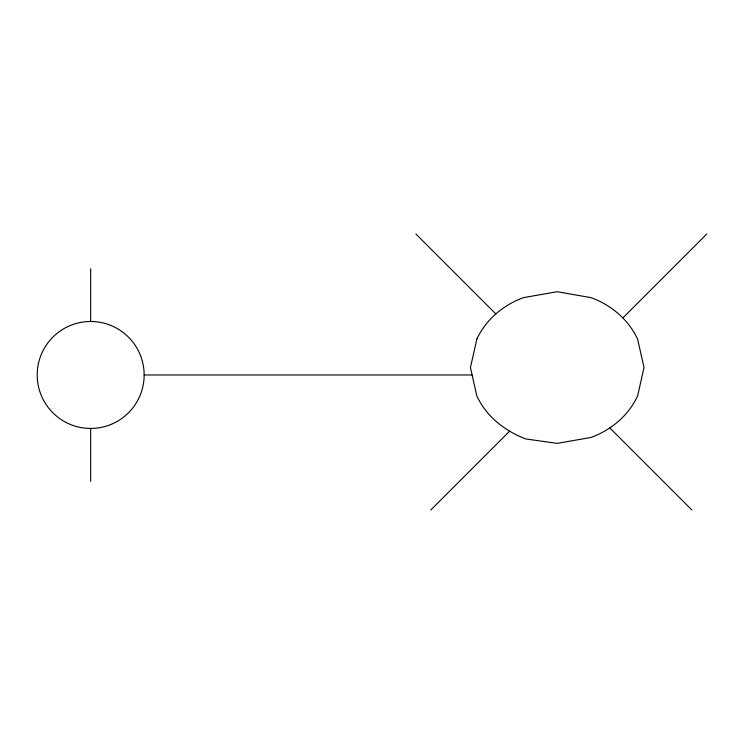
<?xml version="1.0" encoding="UTF-8"?>
<svg xmlns="http://www.w3.org/2000/svg" width="744" height="744" viewBox="0 0 744 744"><rect width="100%" height="100%" fill="white"/><g stroke="black" fill="none" stroke-linecap="round" stroke-linejoin="round"><path stroke-width="1.12" d="M430.767 510.021L509.612 431.167M622.849 317.939L706.8 233.979M144.15 374.967A53.475 53.475 0 0 0 63.938 328.653A53.475 53.475 0 0 0 63.938 421.281A53.475 53.475 0 0 0 144.15 374.967L472.115 374.967M415.877 233.979L495.839 313.94M609.81 427.912L691.92 510.021M90.675 268.714L90.675 321.492M90.675 428.442L90.675 481.219M476.858 339.05L470.441 367.545L476.858 396.05A77.376 77.376 0 0 0 495.857 421.169A95.223 95.223 0 0 0 526.11 439.007L557.228 443.377L590.95 437.463A87.011 87.011 0 0 0 618.59 421.169A77.376 77.376 0 0 0 637.599 396.05L644.006 367.545L637.599 339.05A77.376 77.376 0 0 0 618.59 313.922A87.011 87.011 0 0 0 590.95 297.628L557.228 291.713L523.497 297.628A87.011 87.011 0 0 0 495.857 313.922A77.376 77.376 0 0 0 476.858 339.05"/></g></svg>
